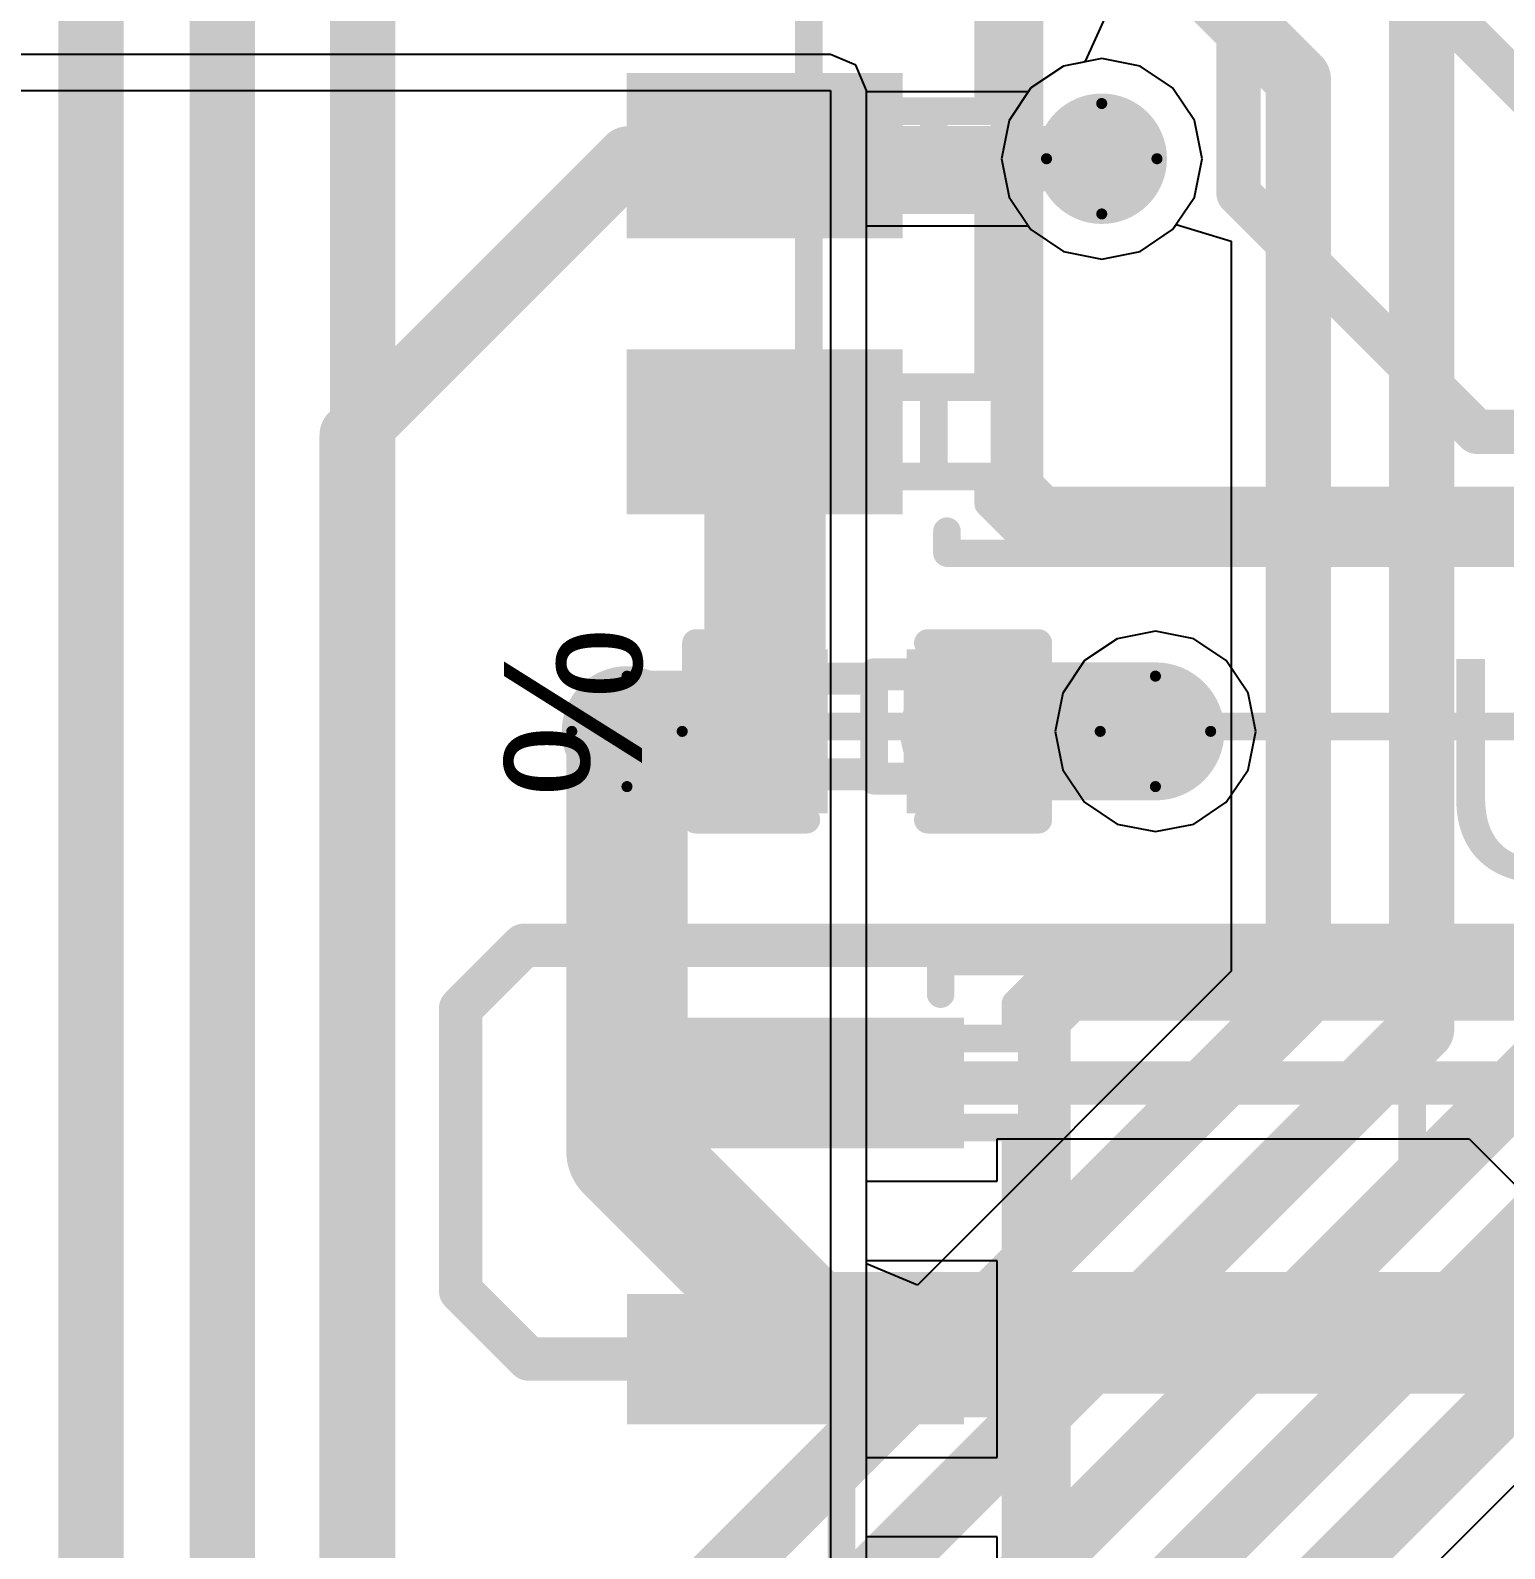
# Model space of a CAD drawing. Header units: millimetres. Extents: x -16 to 330, y -45 to 150.
# Drawn here: x 66.28 to 73.06, y 39.93 to 46.91 of the extents above; entities that cross this region are included whole.
import ezdxf

# ---------------------------------------------------------------- set-up
doc = ezdxf.new("R2010")
doc.units = ezdxf.units.MM
for name, color, linetype in [('BottomLayer', 5, 'Continuous'), ('BottomSolder', 6, 'Continuous'), ('DrillDrawing', 1, 'Continuous'), ('Mechanical13', 56, 'Continuous'), ('MidLayer1', 16, 'Continuous'), ('MidLayer2', 76, 'Continuous'), ('TopLayer', 1, 'Continuous'), ('TopOverlay', 2, 'Continuous'), ('TopPaste', 8, 'Continuous'), ('TopSolder', 216, 'Continuous'), ('ViaHoleLayer', 16, 'Continuous')]:
    doc.layers.add(name, color=color, linetype=linetype)
doc.styles.add('Arial', font='arial.ttf', dxfattribs={"height": 0.2})

# ---------------------------------------------------------------- blocks, each defined once
blk = doc.blocks.new('14_SOIC_71')
at = {"layer": 'TopLayer'}
for points in [[(1.925, -2.24), (3.475, -2.24), (3.475, -2.84), (1.925, -2.84)], [(1.925, -3.51), (3.475, -3.51), (3.475, -4.11), (1.925, -4.11)]]:
    blk.add_hatch(color=1, dxfattribs=at).paths.add_polyline_path(points)
at = {"layer": 'TopPaste'}
for points in [[(1.925, -2.24), (3.475, -2.24), (3.475, -2.84), (1.925, -2.84)], [(1.925, -3.51), (3.475, -3.51), (3.475, -4.11), (1.925, -4.11)]]:
    blk.add_hatch(color=8, dxfattribs=at).paths.add_polyline_path(points)
at = {"layer": 'TopSolder'}
for points in [[(1.925, -2.24), (3.475, -2.24), (3.475, -2.84), (1.925, -2.84)], [(1.925, -3.51), (3.475, -3.51), (3.475, -4.11), (1.925, -4.11)]]:
    blk.add_hatch(color=216, dxfattribs=at).paths.add_polyline_path(points)
at = {"layer": 'TopOverlay', "const_width": 0.127}
for points in [[(2.032, -4.2188), (2.032, -4.3688)], [(2.032, -4.3688), (-1.9558, -4.3688)]]:
    blk.add_lwpolyline(points, dxfattribs=at)
at = {"layer": 'TopOverlay', "const_width": 0.0635}
for points in [[(2.0002, -4.2188, 1), (2.0638, -4.2188, 1)], [(2.0002, -4.3688, 1), (2.0638, -4.3688, 1)], [(2.0002, -4.3688, 1), (2.0638, -4.3688, 1)]]:
    blk.add_lwpolyline(points, format="xyb", close=True, dxfattribs=at)
blk = doc.blocks.new('16_SOIC_72')
at = {"layer": 'TopLayer'}
for points in [[(5.085, 0.38), (6.355, 0.38), (6.355, -0.38), (5.085, -0.38)], [(5.085, -0.89), (6.355, -0.89), (6.355, -1.65), (5.085, -1.65)]]:
    blk.add_hatch(color=1, dxfattribs=at).paths.add_polyline_path(points)
at = {"layer": 'TopPaste'}
for points in [[(5.085, 0.38), (6.355, 0.38), (6.355, -0.38), (5.085, -0.38)], [(5.085, -0.89), (6.355, -0.89), (6.355, -1.65), (5.085, -1.65)]]:
    blk.add_hatch(color=8, dxfattribs=at).paths.add_polyline_path(points)
at = {"layer": 'TopSolder'}
for points in [[(5.085, 0.38), (6.355, 0.38), (6.355, -0.38), (5.085, -0.38)], [(5.085, -0.89), (6.355, -0.89), (6.355, -1.65), (5.085, -1.65)]]:
    blk.add_hatch(color=216, dxfattribs=at).paths.add_polyline_path(points)
at = {"layer": 'TopOverlay', "const_width": 0.127}
for points in [[(4.8768, 0.5588), (0.8382, 0.5588)], [(4.8818, 0.5572), (4.8818, 0.4572)]]:
    blk.add_lwpolyline(points, dxfattribs=at)
at = {"layer": 'TopOverlay', "const_width": 0.0635}
for points in [[(4.845, 0.5588, 1), (4.9085, 0.5588, 1)], [(4.85, 0.5572, 1), (4.9135, 0.5572, 1)], [(4.85, 0.4572, 1), (4.9135, 0.4572, 1)]]:
    blk.add_lwpolyline(points, format="xyb", close=True, dxfattribs=at)
blk = doc.blocks.new('C___0402_171')
at = {"layer": 'TopLayer'}
for points in [[(-0.6985, -0.3175), (-0.6985, 0.3175), (-0.2413, 0.3175), (-0.2413, -0.3175)], [(0.2413, -0.3175), (0.2413, 0.3175), (0.6985, 0.3175), (0.6985, -0.3175)]]:
    blk.add_hatch(color=1, dxfattribs=at).paths.add_polyline_path(points)
at = {"layer": 'TopPaste'}
for points in [[(-0.6985, -0.3175), (-0.6985, 0.3175), (-0.2413, 0.3175), (-0.2413, -0.3175)], [(0.2413, -0.3175), (0.2413, 0.3175), (0.6985, 0.3175), (0.6985, -0.3175)]]:
    blk.add_hatch(color=8, dxfattribs=at).paths.add_polyline_path(points)
at = {"layer": 'TopSolder'}
for points in [[(-0.7585, -0.3775), (-0.7585, 0.3775), (-0.1813, 0.3775), (-0.1813, -0.3775)], [(0.1813, -0.3775), (0.1813, 0.3775), (0.7585, 0.3775), (0.7585, -0.3775)]]:
    blk.add_hatch(color=216, dxfattribs=at).paths.add_polyline_path(points)
at = {"layer": 'TopOverlay', "const_width": 0.127}
for points in [[(-0.7874, -0.4064), (-0.7874, 0.4064)], [(-0.7874, 0.4064), (-0.2794, 0.4064)], [(0.2794, 0.4064), (0.7874, 0.4064)], [(0.7874, -0.4064), (0.7874, 0.4064)], [(-0.7874, -0.4064), (-0.2794, -0.4064)], [(0.2794, -0.4064), (0.7874, -0.4064)]]:
    blk.add_lwpolyline(points, dxfattribs=at)
at = {"layer": 'TopOverlay', "const_width": 0.0635}
for points in [[(-0.8191, 0.4064, 1), (-0.7556, 0.4064, 1)], [(-0.8191, 0.4064, 1), (-0.7556, 0.4064, 1)], [(-0.3111, 0.4064, 1), (-0.2477, 0.4064, 1)], [(0.2477, 0.4064, 1), (0.3111, 0.4064, 1)], [(0.7556, 0.4064, 1), (0.8191, 0.4064, 1)], [(0.7556, 0.4064, 1), (0.8191, 0.4064, 1)], [(-0.8191, -0.4064, 1), (-0.7556, -0.4064, 1)], [(-0.8191, -0.4064, 1), (-0.7556, -0.4064, 1)], [(-0.3111, -0.4064, 1), (-0.2477, -0.4064, 1)], [(0.2477, -0.4064, 1), (0.3111, -0.4064, 1)], [(0.7556, -0.4064, 1), (0.8191, -0.4064, 1)], [(0.7556, -0.4064, 1), (0.8191, -0.4064, 1)]]:
    blk.add_lwpolyline(points, format="xyb", close=True, dxfattribs=at)

msp = doc.modelspace()

# ---------------------------------------------------------------- hatches: boundary and pattern name
at = {"layer": 'BottomLayer'}
h = msp.add_hatch(color=5, dxfattribs=at)
edge = h.paths.add_edge_path()
edge.add_arc((71.2032, 46.3201), 0.3, 0, 360)
h = msp.add_hatch(color=5, dxfattribs=at)
edge = h.paths.add_edge_path()
edge.add_arc((69.0194, 43.686), 0.3, 0, 360)
h = msp.add_hatch(color=5, dxfattribs=at)
edge = h.paths.add_edge_path()
edge.add_arc((71.4502, 43.686), 0.3, 0, 360)
at = {"layer": 'BottomSolder'}
h = msp.add_hatch(color=6, dxfattribs=at)
edge = h.paths.add_edge_path()
edge.add_arc((71.2032, 46.3201), 0.15, 0, 360)
h = msp.add_hatch(color=6, dxfattribs=at)
edge = h.paths.add_edge_path()
edge.add_arc((69.0194, 43.686), 0.3, 0, 360)
h = msp.add_hatch(color=6, dxfattribs=at)
edge = h.paths.add_edge_path()
edge.add_arc((71.4502, 43.686), 0.15, 0, 360)
at = {"layer": 'MidLayer1'}
h = msp.add_hatch(color=16, dxfattribs=at)
edge = h.paths.add_edge_path()
edge.add_arc((71.2032, 46.3201), 0.3, 0, 360)
h = msp.add_hatch(color=16, dxfattribs=at)
edge = h.paths.add_edge_path()
edge.add_arc((69.0194, 43.686), 0.3, 0, 360)
h = msp.add_hatch(color=16, dxfattribs=at)
edge = h.paths.add_edge_path()
edge.add_arc((71.4502, 43.686), 0.3, 0, 360)
at = {"layer": 'MidLayer2'}
h = msp.add_hatch(color=76, dxfattribs=at)
edge = h.paths.add_edge_path()
edge.add_arc((71.2032, 46.3201), 0.3, 0, 360)
h = msp.add_hatch(color=76, dxfattribs=at)
edge = h.paths.add_edge_path()
edge.add_arc((69.0194, 43.686), 0.3, 0, 360)
h = msp.add_hatch(color=76, dxfattribs=at)
edge = h.paths.add_edge_path()
edge.add_arc((71.4502, 43.686), 0.3, 0, 360)
at = {"layer": 'TopLayer'}
h = msp.add_hatch(color=1, dxfattribs=at)
edge = h.paths.add_edge_path()
edge.add_arc((71.2032, 46.3201), 0.3, 0, 360)
h = msp.add_hatch(color=1, dxfattribs=at)
edge = h.paths.add_edge_path()
edge.add_arc((69.0194, 43.686), 0.3, 0, 360)
h = msp.add_hatch(color=1, dxfattribs=at)
edge = h.paths.add_edge_path()
edge.add_arc((71.4502, 43.686), 0.3, 0, 360)
at = {"layer": 'TopSolder'}
h = msp.add_hatch(color=216, dxfattribs=at)
edge = h.paths.add_edge_path()
edge.add_arc((71.2032, 46.3201), 0.15, 0, 360)
h = msp.add_hatch(color=216, dxfattribs=at)
edge = h.paths.add_edge_path()
edge.add_arc((71.4502, 43.686), 0.15, 0, 360)
at = {"layer": 'ViaHoleLayer'}
h = msp.add_hatch(color=16, dxfattribs=at)
edge = h.paths.add_edge_path()
edge.add_arc((71.2032, 46.3201), 0.15, 0, 360)
h = msp.add_hatch(color=16, dxfattribs=at)
edge = h.paths.add_edge_path()
edge.add_arc((69.0194, 43.686), 0.15, 0, 360)
h = msp.add_hatch(color=16, dxfattribs=at)
edge = h.paths.add_edge_path()
edge.add_arc((71.4502, 43.686), 0.15, 0, 360)

# ---------------------------------------------------------------- linework, layer by layer
at = {"layer": 'BottomLayer'}
for p, q in [((71.2256, 46.9855), (71.128, 46.7721)), ((69.9554, 46.7994), (23.5712, 46.7994)), ((70.0721, 46.7511), (69.9554, 46.7994)), ((70.1204, 46.6344), (70.0721, 46.7511)), ((71.0266, 46.7462), (70.877, 46.6462)), ((71.1211, 46.765), (71.0266, 46.7462)), ((71.128, 46.7721), (71.1211, 46.765)), ((23.5712, 46.6344), (69.9554, 46.6344)), ((69.9554, 46.6344), (69.9554, 20.5486)), ((70.1204, 46.6284), (70.1204, 46.6344)), ((70.8651, 46.6284), (70.1204, 46.6284)), ((70.877, 46.6462), (70.8651, 46.6284)), ((70.1204, 41.2362), (70.1204, 46.0117)), ((70.1204, 46.0117), (70.8651, 46.0117)), ((70.8651, 46.0117), (70.877, 45.9939)), ((70.877, 45.9939), (71.0266, 45.8939)), ((71.3797, 45.8939), (71.5293, 45.9939)), ((71.5293, 45.9939), (71.5453, 46.0178)), ((71.5453, 46.0178), (71.7993, 45.9407)), ((71.0266, 45.8939), (71.2032, 45.8588)), ((71.2032, 45.8588), (71.3797, 45.8939)), ((71.7993, 45.9407), (71.7993, 42.5833)), ((71.7993, 42.5833), (70.3551, 41.139)), ((71.6377, 38.7547), (74.5266, 41.6436)), ((70.3551, 41.139), (70.1204, 41.2362))]:
    msp.add_line(p, q, dxfattribs=at)
at = {"layer": 'BottomLayer', "const_width": 0.3}
for points in [[(71.1894, 47.6038), (72.1076, 46.6856)], [(72.6749, 42.3164), (72.6749, 47.3883)], [(72.1076, 42.4555), (72.1076, 46.6856)], [(67.7549, 45.0473), (69.0276, 46.3201)], [(69.0276, 46.3201), (71.2032, 46.3201)], [(67.7549, 23.2795), (67.7549, 45.0473)], [(68.2544, 38.6024), (72.1076, 42.4555)], [(68.7832, 38.4247), (72.6749, 42.3164)], [(69.3166, 38.2517), (73.2089, 42.144)], [(69.8246, 38.0532), (73.7383, 41.967)], [(71.3294, 38.8824), (74.3086, 41.8616)]]:
    msp.add_lwpolyline(points, dxfattribs=at)
at = {"layer": 'BottomLayer', "const_width": 0.15}
for points in [[(72.0326, 46.6856, 1), (72.1826, 46.6856, 1)], [(72.0326, 46.6856, 1), (72.1826, 46.6856, 1)], [(68.9526, 46.3201, 1), (69.1026, 46.3201, 1)], [(68.9526, 46.3201, 1), (69.1026, 46.3201, 1)], [(71.1282, 46.3201, 1), (71.2782, 46.3201, 1)], [(67.6799, 45.0473, 1), (67.8299, 45.0473, 1)], [(67.6799, 45.0473, 1), (67.8299, 45.0473, 1)], [(72.0326, 42.4555, 1), (72.1826, 42.4555, 1)], [(72.0326, 42.4555, 1), (72.1826, 42.4555, 1)], [(72.5999, 42.3164, 1), (72.7499, 42.3164, 1)], [(72.5999, 42.3164, 1), (72.7499, 42.3164, 1)]]:
    msp.add_lwpolyline(points, format="xyb", close=True, dxfattribs=at)
at = {"layer": 'DrillDrawing', "const_width": 0.0508}
for points in [[(70.9492, 46.3201), (71.2032, 46.5741)], [(71.2032, 46.5741), (71.4572, 46.3201)], [(70.9492, 46.3201), (71.2032, 46.0661)], [(71.2032, 46.0661), (71.4572, 46.3201)], [(68.7654, 43.686), (69.0194, 43.94)], [(69.0194, 43.94), (69.2734, 43.686)], [(71.1962, 43.686), (71.4502, 43.94)], [(71.4502, 43.94), (71.7042, 43.686)], [(68.7654, 43.686), (69.0194, 43.432)], [(69.0194, 43.432), (69.2734, 43.686)], [(71.1962, 43.686), (71.4502, 43.432)], [(71.4502, 43.432), (71.7042, 43.686)]]:
    msp.add_lwpolyline(points, dxfattribs=at)
at = {"layer": 'DrillDrawing', "const_width": 0.0254}
for points in [[(71.1905, 46.5741, 1), (71.2159, 46.5741, 1)], [(71.1905, 46.5741, 1), (71.2159, 46.5741, 1)], [(70.9365, 46.3201, 1), (70.9619, 46.3201, 1)], [(70.9365, 46.3201, 1), (70.9619, 46.3201, 1)], [(71.4445, 46.3201, 1), (71.4699, 46.3201, 1)], [(71.4445, 46.3201, 1), (71.4699, 46.3201, 1)], [(71.1905, 46.0661, 1), (71.2159, 46.0661, 1)], [(71.1905, 46.0661, 1), (71.2159, 46.0661, 1)], [(69.0067, 43.94, 1), (69.0321, 43.94, 1)], [(69.0067, 43.94, 1), (69.0321, 43.94, 1)], [(71.4375, 43.94, 1), (71.4629, 43.94, 1)], [(71.4375, 43.94, 1), (71.4629, 43.94, 1)], [(68.7527, 43.686, 1), (68.7781, 43.686, 1)], [(68.7527, 43.686, 1), (68.7781, 43.686, 1)], [(69.2607, 43.686, 1), (69.2861, 43.686, 1)], [(69.2607, 43.686, 1), (69.2861, 43.686, 1)], [(71.1835, 43.686, 1), (71.2089, 43.686, 1)], [(71.1835, 43.686, 1), (71.2089, 43.686, 1)], [(71.6915, 43.686, 1), (71.7169, 43.686, 1)], [(71.6915, 43.686, 1), (71.7169, 43.686, 1)], [(69.0067, 43.432, 1), (69.0321, 43.432, 1)], [(69.0067, 43.432, 1), (69.0321, 43.432, 1)], [(71.4375, 43.432, 1), (71.4629, 43.432, 1)], [(71.4375, 43.432, 1), (71.4629, 43.432, 1)]]:
    msp.add_lwpolyline(points, format="xyb", close=True, dxfattribs=at)
at = {"layer": 'Mechanical13', "const_width": 0.127}
for points in [[(70.7562, 44.7713), (70.7562, 54.2463)], [(70.8711, 44.8287), (70.8711, 54.1889)], [(69.8562, 43.7088), (69.8562, 51.6535)], [(69.8562, 43.7088), (69.8562, 51.6535)], [(72.6312, 41.5641), (72.6312, 49.5088)], [(72.6312, 41.5641), (72.6312, 49.5088)], [(70.6812, 46.5388), (70.6812, 47.3988)], [(69.6312, 46.5388), (70.0312, 46.5388)], [(69.6312, 46.1288), (69.6312, 46.5388)], [(70.0312, 46.5388), (70.1312, 46.5388)], [(70.0312, 46.1288), (70.0312, 46.5388)], [(70.1312, 46.5388), (70.4312, 46.5388)], [(70.1312, 46.1288), (70.1312, 46.5388)], [(70.4312, 46.5388), (70.7562, 46.5388)], [(70.4312, 46.1288), (70.4312, 46.5388)], [(69.6312, 46.1288), (70.0312, 46.1288)], [(70.0312, 46.1288), (70.1312, 46.1288)], [(70.1312, 46.1288), (70.4312, 46.1288)], [(70.4312, 46.1288), (70.7562, 46.1288)], [(70.6812, 45.2688), (70.6812, 46.1288)], [(69.6312, 45.2688), (70.0312, 45.2688)], [(69.6312, 44.8588), (69.6312, 45.2688)], [(70.0312, 45.2688), (70.1312, 45.2688)], [(70.0312, 44.8588), (70.0312, 45.2688)], [(70.1312, 45.2688), (70.4312, 45.2688)], [(70.1312, 44.8588), (70.1312, 45.2688)], [(70.4312, 44.8588), (70.4312, 45.2688)], [(70.4312, 45.2688), (70.7562, 45.2688)], [(69.6312, 44.8588), (70.0312, 44.8588)], [(70.0312, 44.8588), (70.1312, 44.8588)], [(70.1312, 44.8588), (70.4312, 44.8588)], [(70.4312, 44.8588), (70.7562, 44.8588)], [(70.6812, 44.7338), (70.6812, 44.8588)], [(70.6812, 44.7338), (70.8711, 44.8287)], [(70.8711, 44.8287), (70.9512, 44.7486)], [(70.6812, 44.7338), (70.8562, 44.5588)], [(70.7562, 44.7713), (70.8937, 44.6338)], [(70.8562, 44.5588), (70.9512, 44.7486)], [(70.9512, 44.7486), (74.3113, 44.7486)], [(70.8937, 44.6338), (74.3687, 44.6338)], [(70.8562, 44.5588), (74.4062, 44.5588)], [(69.3562, 43.9588), (69.5562, 43.9588)], [(69.3562, 43.9388), (69.3562, 43.9588)], [(69.3562, 43.9388), (70.3562, 43.9388)], [(69.3562, 43.4788), (69.3562, 43.9388)], [(69.5562, 43.9388), (69.5562, 43.9588)], [(69.5562, 43.4788), (69.5562, 43.9388)], [(70.1562, 43.9588), (70.3562, 43.9588)], [(70.1562, 43.9388), (70.1562, 43.9588)], [(70.1562, 43.4788), (70.1562, 43.9388)], [(70.3562, 43.9388), (70.3562, 43.9588)], [(70.3562, 43.4788), (70.3562, 43.9388)], [(69.5562, 43.9188), (70.1562, 43.9188)], [(69.8562, 43.7088), (73.8286, 43.7088)], [(69.8562, 43.7088), (73.8286, 43.7088)], [(69.3562, 43.4788), (70.3562, 43.4788)], [(69.3562, 43.4588), (69.3562, 43.4788)], [(69.3562, 43.4588), (69.5562, 43.4588)], [(69.5562, 43.4988), (70.1562, 43.4988)], [(69.5562, 43.4588), (69.5562, 43.4788)], [(70.1562, 43.4588), (70.1562, 43.4788)], [(70.1562, 43.4588), (70.3562, 43.4588)], [(70.3562, 43.4588), (70.3562, 43.4788)], [(70.8062, 42.4338), (70.9812, 42.6088)], [(70.9812, 42.6088), (74.5312, 42.6088)], [(70.9812, 42.6088), (71.0762, 42.419)], [(70.8812, 42.3963), (71.0187, 42.5338)], [(71.0187, 42.5338), (74.4937, 42.5338)], [(70.8062, 42.4338), (70.9961, 42.3389)], [(70.8062, 42.2738), (70.8062, 42.4338)], [(70.9961, 42.3389), (71.0762, 42.419)], [(71.0762, 42.419), (74.4363, 42.419)], [(70.8812, 34.1213), (70.8812, 42.3963)], [(70.9961, 34.1787), (70.9961, 42.3389)], [(69.7562, 42.2738), (70.1062, 42.2738)], [(69.7562, 41.8638), (69.7562, 42.2738)], [(70.1062, 42.2738), (70.2062, 42.2738)], [(70.1062, 41.8638), (70.1062, 42.2738)], [(70.2062, 42.2738), (70.5062, 42.2738)], [(70.2062, 41.8638), (70.2062, 42.2738)], [(70.5062, 41.8638), (70.5062, 42.2738)], [(70.5062, 42.2738), (70.8812, 42.2738)], [(69.7562, 41.8638), (70.1062, 41.8638)], [(70.1062, 41.8638), (70.2062, 41.8638)], [(70.2062, 41.8638), (70.5062, 41.8638)], [(70.5062, 41.8638), (70.8812, 41.8638)], [(70.8062, 41.0038), (70.8062, 41.8638)], [(69.7562, 41.0038), (70.1062, 41.0038)], [(69.7562, 40.5938), (69.7562, 41.0038)], [(70.1062, 41.0038), (70.2062, 41.0038)], [(70.1062, 40.5938), (70.1062, 41.0038)], [(70.2062, 41.0038), (70.5062, 41.0038)], [(70.2062, 40.5938), (70.2062, 41.0038)], [(70.5062, 40.5938), (70.5062, 41.0038)], [(70.5062, 41.0038), (70.8812, 41.0038)], [(70.0062, 33.0088), (70.0062, 40.9535)], [(70.0062, 33.0088), (70.0062, 40.9535)], [(69.7562, 40.5938), (70.1062, 40.5938)], [(70.1062, 40.5938), (70.2062, 40.5938)], [(70.2062, 40.5938), (70.5062, 40.5938)], [(70.5062, 40.5938), (70.8812, 40.5938)], [(70.8062, 39.7338), (70.8062, 40.5938)]]:
    msp.add_lwpolyline(points, dxfattribs=at)
at = {"layer": 'Mechanical13'}
for points, const_width in [([(69.5995, 46.5388, 1), (69.663, 46.5388, 1)], 0.0635), ([(69.5995, 46.5388, 1), (69.663, 46.5388, 1)], 0.0635), ([(69.9995, 46.5388, 1), (70.063, 46.5388, 1)], 0.0635), ([(69.9995, 46.5388, 1), (70.063, 46.5388, 1)], 0.0635), ([(69.9995, 46.5388, 1), (70.063, 46.5388, 1)], 0.0635), ([(70.0995, 46.5388, 1), (70.163, 46.5388, 1)], 0.0635), ([(70.0995, 46.5388, 1), (70.163, 46.5388, 1)], 0.0635), ([(70.0995, 46.5388, 1), (70.163, 46.5388, 1)], 0.0635), ([(70.3995, 46.5388, 1), (70.463, 46.5388, 1)], 0.0635), ([(70.3995, 46.5388, 1), (70.463, 46.5388, 1)], 0.0635), ([(70.3995, 46.5388, 1), (70.463, 46.5388, 1)], 0.0635), ([(70.6495, 46.5388, 1), (70.713, 46.5388, 1)], 0.0635), ([(70.7245, 46.5388, 1), (70.788, 46.5388, 1)], 0.0635), ([(69.5995, 46.1288, 1), (69.663, 46.1288, 1)], 0.0635), ([(69.5995, 46.1288, 1), (69.663, 46.1288, 1)], 0.0635), ([(69.9995, 46.1288, 1), (70.063, 46.1288, 1)], 0.0635), ([(69.9995, 46.1288, 1), (70.063, 46.1288, 1)], 0.0635), ([(69.9995, 46.1288, 1), (70.063, 46.1288, 1)], 0.0635), ([(70.0995, 46.1288, 1), (70.163, 46.1288, 1)], 0.0635), ([(70.0995, 46.1288, 1), (70.163, 46.1288, 1)], 0.0635), ([(70.0995, 46.1288, 1), (70.163, 46.1288, 1)], 0.0635), ([(70.3995, 46.1288, 1), (70.463, 46.1288, 1)], 0.0635), ([(70.3995, 46.1288, 1), (70.463, 46.1288, 1)], 0.0635), ([(70.3995, 46.1288, 1), (70.463, 46.1288, 1)], 0.0635), ([(70.6495, 46.1288, 1), (70.713, 46.1288, 1)], 0.0635), ([(70.7245, 46.1288, 1), (70.788, 46.1288, 1)], 0.0635), ([(69.5995, 45.2688, 1), (69.663, 45.2688, 1)], 0.0635), ([(69.5995, 45.2688, 1), (69.663, 45.2688, 1)], 0.0635), ([(69.9995, 45.2688, 1), (70.063, 45.2688, 1)], 0.0635), ([(69.9995, 45.2688, 1), (70.063, 45.2688, 1)], 0.0635), ([(69.9995, 45.2688, 1), (70.063, 45.2688, 1)], 0.0635), ([(70.0995, 45.2688, 1), (70.163, 45.2688, 1)], 0.0635), ([(70.0995, 45.2688, 1), (70.163, 45.2688, 1)], 0.0635), ([(70.0995, 45.2688, 1), (70.163, 45.2688, 1)], 0.0635), ([(70.3995, 45.2688, 1), (70.463, 45.2688, 1)], 0.0635), ([(70.3995, 45.2688, 1), (70.463, 45.2688, 1)], 0.0635), ([(70.3995, 45.2688, 1), (70.463, 45.2688, 1)], 0.0635), ([(70.6495, 45.2688, 1), (70.713, 45.2688, 1)], 0.0635), ([(70.7245, 45.2688, 1), (70.788, 45.2688, 1)], 0.0635), ([(69.5995, 44.8588, 1), (69.663, 44.8588, 1)], 0.0635), ([(69.5995, 44.8588, 1), (69.663, 44.8588, 1)], 0.0635), ([(69.9995, 44.8588, 1), (70.063, 44.8588, 1)], 0.0635), ([(69.9995, 44.8588, 1), (70.063, 44.8588, 1)], 0.0635), ([(69.9995, 44.8588, 1), (70.063, 44.8588, 1)], 0.0635), ([(70.0995, 44.8588, 1), (70.163, 44.8588, 1)], 0.0635), ([(70.0995, 44.8588, 1), (70.163, 44.8588, 1)], 0.0635), ([(70.0995, 44.8588, 1), (70.163, 44.8588, 1)], 0.0635), ([(70.3995, 44.8588, 1), (70.463, 44.8588, 1)], 0.0635), ([(70.3995, 44.8588, 1), (70.463, 44.8588, 1)], 0.0635), ([(70.3995, 44.8588, 1), (70.463, 44.8588, 1)], 0.0635), ([(70.6495, 44.8588, 1), (70.713, 44.8588, 1)], 0.0635), ([(70.7245, 44.8588, 1), (70.788, 44.8588, 1)], 0.0635), ([(70.8393, 44.8287, 1), (70.9028, 44.8287, 1)], 0.0635), ([(70.8393, 44.8287, 1), (70.9028, 44.8287, 1)], 0.0635), ([(70.8393, 44.8287, 1), (70.9028, 44.8287, 1)], 0.0635), ([(70.6495, 44.7338, 1), (70.713, 44.7338, 1)], 0.0635), ([(70.6495, 44.7338, 1), (70.713, 44.7338, 1)], 0.0635), ([(70.6495, 44.7338, 1), (70.713, 44.7338, 1)], 0.0635), ([(70.7245, 44.7713, 1), (70.788, 44.7713, 1)], 0.0635), ([(70.7245, 44.7713, 1), (70.788, 44.7713, 1)], 0.0635), ([(70.9194, 44.7486, 1), (70.9829, 44.7486, 1)], 0.0635), ([(70.9194, 44.7486, 1), (70.9829, 44.7486, 1)], 0.0635), ([(70.9194, 44.7486, 1), (70.9829, 44.7486, 1)], 0.0635), ([(70.862, 44.6338, 1), (70.9255, 44.6338, 1)], 0.0635), ([(70.862, 44.6338, 1), (70.9255, 44.6338, 1)], 0.0635), ([(70.8245, 44.5588, 1), (70.888, 44.5588, 1)], 0.0635), ([(70.8245, 44.5588, 1), (70.888, 44.5588, 1)], 0.0635), ([(70.8245, 44.5588, 1), (70.888, 44.5588, 1)], 0.0635), ([(69.3245, 43.9588, 1), (69.388, 43.9588, 1)], 0.0635), ([(69.3245, 43.9588, 1), (69.388, 43.9588, 1)], 0.0635), ([(69.3245, 43.9388, 1), (69.388, 43.9388, 1)], 0.0635), ([(69.3245, 43.9388, 1), (69.388, 43.9388, 1)], 0.0635), ([(69.3245, 43.9388, 1), (69.388, 43.9388, 1)], 0.0635), ([(69.5245, 43.9588, 1), (69.588, 43.9588, 1)], 0.0635), ([(69.5245, 43.9588, 1), (69.588, 43.9588, 1)], 0.0635), ([(69.5245, 43.9388, 1), (69.588, 43.9388, 1)], 0.0635), ([(69.5245, 43.9388, 1), (69.588, 43.9388, 1)], 0.0635), ([(70.1245, 43.9588, 1), (70.188, 43.9588, 1)], 0.0635), ([(70.1245, 43.9588, 1), (70.188, 43.9588, 1)], 0.0635), ([(70.1245, 43.9388, 1), (70.188, 43.9388, 1)], 0.0635), ([(70.1245, 43.9388, 1), (70.188, 43.9388, 1)], 0.0635), ([(70.3245, 43.9588, 1), (70.388, 43.9588, 1)], 0.0635), ([(70.3245, 43.9588, 1), (70.388, 43.9588, 1)], 0.0635), ([(70.3245, 43.9388, 1), (70.388, 43.9388, 1)], 0.0635), ([(70.3245, 43.9388, 1), (70.388, 43.9388, 1)], 0.0635), ([(70.3245, 43.9388, 1), (70.388, 43.9388, 1)], 0.0635), ([(69.5245, 43.9188, 1), (69.588, 43.9188, 1)], 0.0635), ([(70.1245, 43.9188, 1), (70.188, 43.9188, 1)], 0.0635), ([(69.8594, 43.7088, 1), (69.8531, 43.7088, 1)], 0.127), ([(69.8594, 43.7088, 1), (69.8531, 43.7088, 1)], 0.127), ([(69.8213, 43.7088, 1), (69.8848, 43.7088, 1)], 0.0635), ([(69.8213, 43.7088, 1), (69.8848, 43.7088, 1)], 0.0635), ([(69.8245, 43.7088, 1), (69.888, 43.7088, 1)], 0.0635), ([(69.8245, 43.7088, 1), (69.888, 43.7088, 1)], 0.0635), ([(69.8245, 43.7088, 1), (69.888, 43.7088, 1)], 0.0635), ([(69.8245, 43.7088, 1), (69.888, 43.7088, 1)], 0.0635), ([(69.8277, 43.7088, 1), (69.8912, 43.7088, 1)], 0.0635), ([(69.8277, 43.7088, 1), (69.8912, 43.7088, 1)], 0.0635), ([(69.3245, 43.4788, 1), (69.388, 43.4788, 1)], 0.0635), ([(69.3245, 43.4788, 1), (69.388, 43.4788, 1)], 0.0635), ([(69.3245, 43.4788, 1), (69.388, 43.4788, 1)], 0.0635), ([(69.3245, 43.4588, 1), (69.388, 43.4588, 1)], 0.0635), ([(69.3245, 43.4588, 1), (69.388, 43.4588, 1)], 0.0635), ([(69.5245, 43.4988, 1), (69.588, 43.4988, 1)], 0.0635), ([(69.5245, 43.4788, 1), (69.588, 43.4788, 1)], 0.0635), ([(69.5245, 43.4788, 1), (69.588, 43.4788, 1)], 0.0635), ([(69.5245, 43.4588, 1), (69.588, 43.4588, 1)], 0.0635), ([(69.5245, 43.4588, 1), (69.588, 43.4588, 1)], 0.0635), ([(70.1245, 43.4988, 1), (70.188, 43.4988, 1)], 0.0635), ([(70.1245, 43.4788, 1), (70.188, 43.4788, 1)], 0.0635), ([(70.1245, 43.4788, 1), (70.188, 43.4788, 1)], 0.0635), ([(70.1245, 43.4588, 1), (70.188, 43.4588, 1)], 0.0635), ([(70.1245, 43.4588, 1), (70.188, 43.4588, 1)], 0.0635), ([(70.3245, 43.4788, 1), (70.388, 43.4788, 1)], 0.0635), ([(70.3245, 43.4788, 1), (70.388, 43.4788, 1)], 0.0635), ([(70.3245, 43.4788, 1), (70.388, 43.4788, 1)], 0.0635), ([(70.3245, 43.4588, 1), (70.388, 43.4588, 1)], 0.0635), ([(70.3245, 43.4588, 1), (70.388, 43.4588, 1)], 0.0635), ([(70.9495, 42.6088, 1), (71.013, 42.6088, 1)], 0.0635), ([(70.9495, 42.6088, 1), (71.013, 42.6088, 1)], 0.0635), ([(70.9495, 42.6088, 1), (71.013, 42.6088, 1)], 0.0635), ([(70.987, 42.5338, 1), (71.0505, 42.5338, 1)], 0.0635), ([(70.987, 42.5338, 1), (71.0505, 42.5338, 1)], 0.0635), ([(70.7745, 42.4338, 1), (70.838, 42.4338, 1)], 0.0635), ([(70.7745, 42.4338, 1), (70.838, 42.4338, 1)], 0.0635), ([(70.7745, 42.4338, 1), (70.838, 42.4338, 1)], 0.0635), ([(71.0444, 42.419, 1), (71.1079, 42.419, 1)], 0.0635), ([(71.0444, 42.419, 1), (71.1079, 42.419, 1)], 0.0635), ([(71.0444, 42.419, 1), (71.1079, 42.419, 1)], 0.0635), ([(70.8495, 42.3963, 1), (70.913, 42.3963, 1)], 0.0635), ([(70.8495, 42.3963, 1), (70.913, 42.3963, 1)], 0.0635), ([(70.9643, 42.3389, 1), (71.0278, 42.3389, 1)], 0.0635), ([(70.9643, 42.3389, 1), (71.0278, 42.3389, 1)], 0.0635), ([(70.9643, 42.3389, 1), (71.0278, 42.3389, 1)], 0.0635), ([(69.7245, 42.2738, 1), (69.788, 42.2738, 1)], 0.0635), ([(69.7245, 42.2738, 1), (69.788, 42.2738, 1)], 0.0635), ([(70.0745, 42.2738, 1), (70.138, 42.2738, 1)], 0.0635), ([(70.0745, 42.2738, 1), (70.138, 42.2738, 1)], 0.0635), ([(70.0745, 42.2738, 1), (70.138, 42.2738, 1)], 0.0635), ([(70.1745, 42.2738, 1), (70.238, 42.2738, 1)], 0.0635), ([(70.1745, 42.2738, 1), (70.238, 42.2738, 1)], 0.0635), ([(70.1745, 42.2738, 1), (70.238, 42.2738, 1)], 0.0635), ([(70.4745, 42.2738, 1), (70.538, 42.2738, 1)], 0.0635), ([(70.4745, 42.2738, 1), (70.538, 42.2738, 1)], 0.0635), ([(70.4745, 42.2738, 1), (70.538, 42.2738, 1)], 0.0635), ([(70.7745, 42.2738, 1), (70.838, 42.2738, 1)], 0.0635), ([(70.8495, 42.2738, 1), (70.913, 42.2738, 1)], 0.0635), ([(69.7245, 41.8638, 1), (69.788, 41.8638, 1)], 0.0635), ([(69.7245, 41.8638, 1), (69.788, 41.8638, 1)], 0.0635), ([(70.0745, 41.8638, 1), (70.138, 41.8638, 1)], 0.0635), ([(70.0745, 41.8638, 1), (70.138, 41.8638, 1)], 0.0635), ([(70.0745, 41.8638, 1), (70.138, 41.8638, 1)], 0.0635), ([(70.1745, 41.8638, 1), (70.238, 41.8638, 1)], 0.0635), ([(70.1745, 41.8638, 1), (70.238, 41.8638, 1)], 0.0635), ([(70.1745, 41.8638, 1), (70.238, 41.8638, 1)], 0.0635), ([(70.4745, 41.8638, 1), (70.538, 41.8638, 1)], 0.0635), ([(70.4745, 41.8638, 1), (70.538, 41.8638, 1)], 0.0635), ([(70.4745, 41.8638, 1), (70.538, 41.8638, 1)], 0.0635), ([(70.7745, 41.8638, 1), (70.838, 41.8638, 1)], 0.0635), ([(70.8495, 41.8638, 1), (70.913, 41.8638, 1)], 0.0635), ([(72.5995, 41.5641, 1), (72.663, 41.5641, 1)], 0.0635), ([(72.5995, 41.5641, 1), (72.663, 41.5641, 1)], 0.0635), ([(69.7245, 41.0038, 1), (69.788, 41.0038, 1)], 0.0635), ([(69.7245, 41.0038, 1), (69.788, 41.0038, 1)], 0.0635), ([(70.0745, 41.0038, 1), (70.138, 41.0038, 1)], 0.0635), ([(70.0745, 41.0038, 1), (70.138, 41.0038, 1)], 0.0635), ([(70.0745, 41.0038, 1), (70.138, 41.0038, 1)], 0.0635), ([(70.1745, 41.0038, 1), (70.238, 41.0038, 1)], 0.0635), ([(70.1745, 41.0038, 1), (70.238, 41.0038, 1)], 0.0635), ([(70.1745, 41.0038, 1), (70.238, 41.0038, 1)], 0.0635), ([(70.4745, 41.0038, 1), (70.538, 41.0038, 1)], 0.0635), ([(70.4745, 41.0038, 1), (70.538, 41.0038, 1)], 0.0635), ([(70.4745, 41.0038, 1), (70.538, 41.0038, 1)], 0.0635), ([(70.7745, 41.0038, 1), (70.838, 41.0038, 1)], 0.0635), ([(70.8495, 41.0038, 1), (70.913, 41.0038, 1)], 0.0635), ([(69.9745, 40.9535, 1), (70.038, 40.9535, 1)], 0.0635), ([(69.9745, 40.9535, 1), (70.038, 40.9535, 1)], 0.0635), ([(69.7245, 40.5938, 1), (69.788, 40.5938, 1)], 0.0635), ([(69.7245, 40.5938, 1), (69.788, 40.5938, 1)], 0.0635), ([(70.0745, 40.5938, 1), (70.138, 40.5938, 1)], 0.0635), ([(70.0745, 40.5938, 1), (70.138, 40.5938, 1)], 0.0635), ([(70.0745, 40.5938, 1), (70.138, 40.5938, 1)], 0.0635), ([(70.1745, 40.5938, 1), (70.238, 40.5938, 1)], 0.0635), ([(70.1745, 40.5938, 1), (70.238, 40.5938, 1)], 0.0635), ([(70.1745, 40.5938, 1), (70.238, 40.5938, 1)], 0.0635), ([(70.4745, 40.5938, 1), (70.538, 40.5938, 1)], 0.0635), ([(70.4745, 40.5938, 1), (70.538, 40.5938, 1)], 0.0635), ([(70.4745, 40.5938, 1), (70.538, 40.5938, 1)], 0.0635), ([(70.7745, 40.5938, 1), (70.838, 40.5938, 1)], 0.0635), ([(70.8495, 40.5938, 1), (70.913, 40.5938, 1)], 0.0635)]:
    msp.add_lwpolyline(points, format="xyb", close=True, dxfattribs=dict(at, const_width=const_width))
at = {"layer": 'MidLayer1'}
for p, q in [((69.9554, 46.7994), (23.5712, 46.7994)), ((70.0721, 46.7511), (69.9554, 46.7994)), ((70.1204, 46.6344), (70.0721, 46.7511)), ((71.0266, 46.7462), (70.877, 46.6462)), ((71.2032, 46.7813), (71.0266, 46.7462)), ((71.3797, 46.7462), (71.2032, 46.7813)), ((71.5293, 46.6462), (71.3797, 46.7462)), ((23.5712, 46.6344), (69.9554, 46.6344)), ((69.9554, 46.6344), (69.9554, 20.5486)), ((70.1204, 23.4405), (70.1204, 46.6344)), ((70.877, 46.6462), (70.777, 46.4966)), ((71.6293, 46.4966), (71.5293, 46.6462)), ((70.777, 46.4966), (70.7419, 46.3201)), ((71.6644, 46.3201), (71.6293, 46.4966)), ((70.7419, 46.3201), (70.777, 46.1435)), ((71.6293, 46.1435), (71.6644, 46.3201)), ((70.777, 46.1435), (70.877, 45.9939)), ((71.5293, 45.9939), (71.6293, 46.1435)), ((70.877, 45.9939), (71.0266, 45.8939)), ((71.3797, 45.8939), (71.5293, 45.9939)), ((71.0266, 45.8939), (71.2032, 45.8588)), ((71.2032, 45.8588), (71.3797, 45.8939)), ((71.4502, 44.1473), (71.2737, 44.1122)), ((71.6267, 44.1122), (71.4502, 44.1473)), ((71.2737, 44.1122), (71.124, 44.0122)), ((71.7763, 44.0122), (71.6267, 44.1122)), ((71.124, 44.0122), (71.024, 43.8625)), ((71.8763, 43.8625), (71.7763, 44.0122)), ((71.024, 43.8625), (70.9889, 43.686)), ((71.9114, 43.686), (71.8763, 43.8625)), ((70.9889, 43.686), (71.024, 43.5095)), ((71.8763, 43.5095), (71.9114, 43.686)), ((71.024, 43.5095), (71.124, 43.3599)), ((71.7763, 43.3599), (71.8763, 43.5095)), ((71.124, 43.3599), (71.2737, 43.2599)), ((71.6267, 43.2599), (71.7763, 43.3599)), ((71.2737, 43.2599), (71.4502, 43.2248)), ((71.4502, 43.2248), (71.6267, 43.2599))]:
    msp.add_line(p, q, dxfattribs=at)
at = {"layer": 'MidLayer1', "const_width": 0.5588}
for points in [[(69.0194, 41.7557), (69.0194, 43.686)], [(69.0194, 41.7557), (69.8557, 40.9194)], [(69.8557, 40.9194), (77.3393, 40.9194)]]:
    msp.add_lwpolyline(points, dxfattribs=at)
at = {"layer": 'MidLayer1', "const_width": 0.2794}
for points in [[(68.8797, 43.686, 1), (69.1591, 43.686, 1)], [(68.8797, 41.7557, 1), (69.1591, 41.7557, 1)], [(68.8797, 41.7557, 1), (69.1591, 41.7557, 1)], [(69.716, 40.9194, 1), (69.9954, 40.9194, 1)], [(69.716, 40.9194, 1), (69.9954, 40.9194, 1)]]:
    msp.add_lwpolyline(points, format="xyb", close=True, dxfattribs=at)
at = {"layer": 'MidLayer2'}
for p, q in [((69.9554, 46.7994), (23.5712, 46.7994)), ((70.0721, 46.7511), (69.9554, 46.7994)), ((70.1204, 46.6344), (70.0721, 46.7511)), ((71.0266, 46.7462), (70.877, 46.6462)), ((71.2032, 46.7813), (71.0266, 46.7462)), ((71.3797, 46.7462), (71.2032, 46.7813)), ((71.5293, 46.6462), (71.3797, 46.7462)), ((23.5712, 46.6344), (69.9554, 46.6344)), ((69.9554, 46.6344), (69.9554, 20.5486)), ((70.1204, 32.9561), (70.1204, 46.6344)), ((70.877, 46.6462), (70.777, 46.4966)), ((71.6293, 46.4966), (71.5293, 46.6462)), ((70.777, 46.4966), (70.7419, 46.3201)), ((71.6644, 46.3201), (71.6293, 46.4966)), ((70.7419, 46.3201), (70.777, 46.1435)), ((71.6293, 46.1435), (71.6644, 46.3201)), ((70.777, 46.1435), (70.877, 45.9939)), ((71.5293, 45.9939), (71.6293, 46.1435)), ((70.877, 45.9939), (71.0266, 45.8939)), ((71.3797, 45.8939), (71.5293, 45.9939)), ((71.0266, 45.8939), (71.2032, 45.8588)), ((71.2032, 45.8588), (71.3797, 45.8939))]:
    msp.add_line(p, q, dxfattribs=at)
at = {"layer": 'TopLayer'}
for p, q in [((23.5712, 46.6344), (69.9554, 46.6344)), ((69.9554, 46.6344), (69.9554, 20.5486)), ((70.7218, 41.6164), (70.7218, 41.8115)), ((70.7218, 41.8115), (72.8929, 41.8115)), ((72.8929, 41.8115), (73.2756, 41.4287)), ((70.1204, 41.2512), (70.1204, 41.6164)), ((70.1204, 41.6164), (70.7218, 41.6164)), ((70.7218, 41.2512), (70.1204, 41.2512)), ((70.7218, 40.3464), (70.7218, 41.2512)), ((70.1204, 39.9812), (70.1204, 40.3464)), ((70.1204, 40.3464), (70.7218, 40.3464)), ((70.7218, 39.9812), (70.1204, 39.9812)), ((70.7218, 39.0764), (70.7218, 39.9812))]:
    msp.add_line(p, q, dxfattribs=at)
for points, const_width in [([(71.8322, 46.1605), (71.8322, 54.5074)], 0.2032), ([(66.5544, 21.0088), (66.5544, 52.5088)], 0.3), ([(67.1576, 21.3557), (67.1576, 51.912)], 0.3), ([(67.8039, 21.5093), (67.8039, 51.0032)], 0.3), ([(72.2738, 47.5031), (73.443, 46.3338)], 0.2032), ([(69.6544, 46.3338), (69.6819, 46.3063)], 0.3), ([(69.6682, 46.3201), (71.2032, 46.3201)], 0.3), ([(71.8322, 46.1605), (72.929, 45.0638)], 0.2032), ([(69.6542, 45.0636), (69.6544, 45.0638)], 0.5588), ([(69.6542, 43.6862), (69.6542, 45.0636)], 0.5588), ([(72.929, 45.0638), (75.3744, 45.0638)], 0.2032), ([(70.5938, 43.686), (71.4502, 43.686)], 0.635), ([(69.0194, 43.686), (69.654, 43.686)], 0.5588), ([(69.654, 43.686), (69.6542, 43.6862)], 0.5588), ([(68.2544, 42.4119), (68.5444, 42.7018)], 0.2), ([(68.5444, 42.7018), (74.0339, 42.7018)], 0.2), ([(68.2544, 41.1117), (68.2544, 42.4119)], 0.2), ([(69.7944, 42.0688), (72.9995, 42.0688)], 0.2), ([(72.9995, 42.0688), (73.533, 41.5353)], 0.2), ([(68.2544, 41.1117), (68.5673, 40.7988)], 0.2), ([(68.5673, 40.7988), (69.7794, 40.7988)], 0.2)]:
    msp.add_lwpolyline(points, dxfattribs=dict(at, const_width=const_width))
for points, const_width in [([(69.5794, 46.3338, 1), (69.7294, 46.3338, 1)], 0.15), ([(69.5932, 46.3201, 1), (69.7432, 46.3201, 1)], 0.15), ([(69.6069, 46.3063, 1), (69.7569, 46.3063, 1)], 0.15), ([(71.1282, 46.3201, 1), (71.2782, 46.3201, 1)], 0.15), ([(71.7814, 46.1605, 1), (71.883, 46.1605, 1)], 0.1016), ([(71.7814, 46.1605, 1), (71.883, 46.1605, 1)], 0.1016), ([(69.5145, 45.0636, 1), (69.7939, 45.0636, 1)], 0.2794), ([(69.5145, 45.0636, 1), (69.7939, 45.0636, 1)], 0.2794), ([(69.5147, 45.0638, 1), (69.7941, 45.0638, 1)], 0.2794), ([(72.8782, 45.0638, 1), (72.9798, 45.0638, 1)], 0.1016), ([(72.8782, 45.0638, 1), (72.9798, 45.0638, 1)], 0.1016), ([(70.4351, 43.686, 1), (70.7526, 43.686, 1)], 0.3175), ([(71.2914, 43.686, 1), (71.6089, 43.686, 1)], 0.3175), ([(68.8797, 43.686, 1), (69.1591, 43.686, 1)], 0.2794), ([(69.5143, 43.686, 1), (69.7937, 43.686, 1)], 0.2794), ([(69.5143, 43.686, 1), (69.7937, 43.686, 1)], 0.2794), ([(69.5145, 43.6862, 1), (69.7939, 43.6862, 1)], 0.2794), ([(69.5145, 43.6862, 1), (69.7939, 43.6862, 1)], 0.2794), ([(68.4944, 42.7018, 1), (68.5944, 42.7018, 1)], 0.1), ([(68.4944, 42.7018, 1), (68.5944, 42.7018, 1)], 0.1), ([(68.2044, 42.4119, 1), (68.3044, 42.4119, 1)], 0.1), ([(68.2044, 42.4119, 1), (68.3044, 42.4119, 1)], 0.1), ([(69.7444, 42.0688, 1), (69.8444, 42.0688, 1)], 0.1), ([(72.9495, 42.0688, 1), (73.0495, 42.0688, 1)], 0.1), ([(72.9495, 42.0688, 1), (73.0495, 42.0688, 1)], 0.1), ([(68.2044, 41.1117, 1), (68.3044, 41.1117, 1)], 0.1), ([(68.2044, 41.1117, 1), (68.3044, 41.1117, 1)], 0.1), ([(68.5173, 40.7988, 1), (68.6173, 40.7988, 1)], 0.1), ([(68.5173, 40.7988, 1), (68.6173, 40.7988, 1)], 0.1), ([(69.7294, 40.7988, 1), (69.8294, 40.7988, 1)], 0.1)]:
    msp.add_lwpolyline(points, format="xyb", close=True, dxfattribs=dict(at, const_width=const_width))

# ---------------------------------------------------------------- block references
at = {"rotation": 180}
for name, p in [('16_SOIC_72', (75.373, 45.0638)), ('14_SOIC_71', (72.4944, 38.2588))]:
    msp.add_blockref(name, p, dxfattribs=at)
msp.add_blockref('C___0402_171', (70.1239, 43.686))

# ---------------------------------------------------------------- texts
at = {"layer": 'TopOverlay', "style": 'Arial'}
msp.add_text('%', height=0.635, rotation=270, dxfattribs=at).set_placement((68.4542, 44.1684))
msp.add_text('U8', height=1.016, dxfattribs=at).set_placement((72.7247, 43.0024))

doc.saveas('drawing.dxf')
